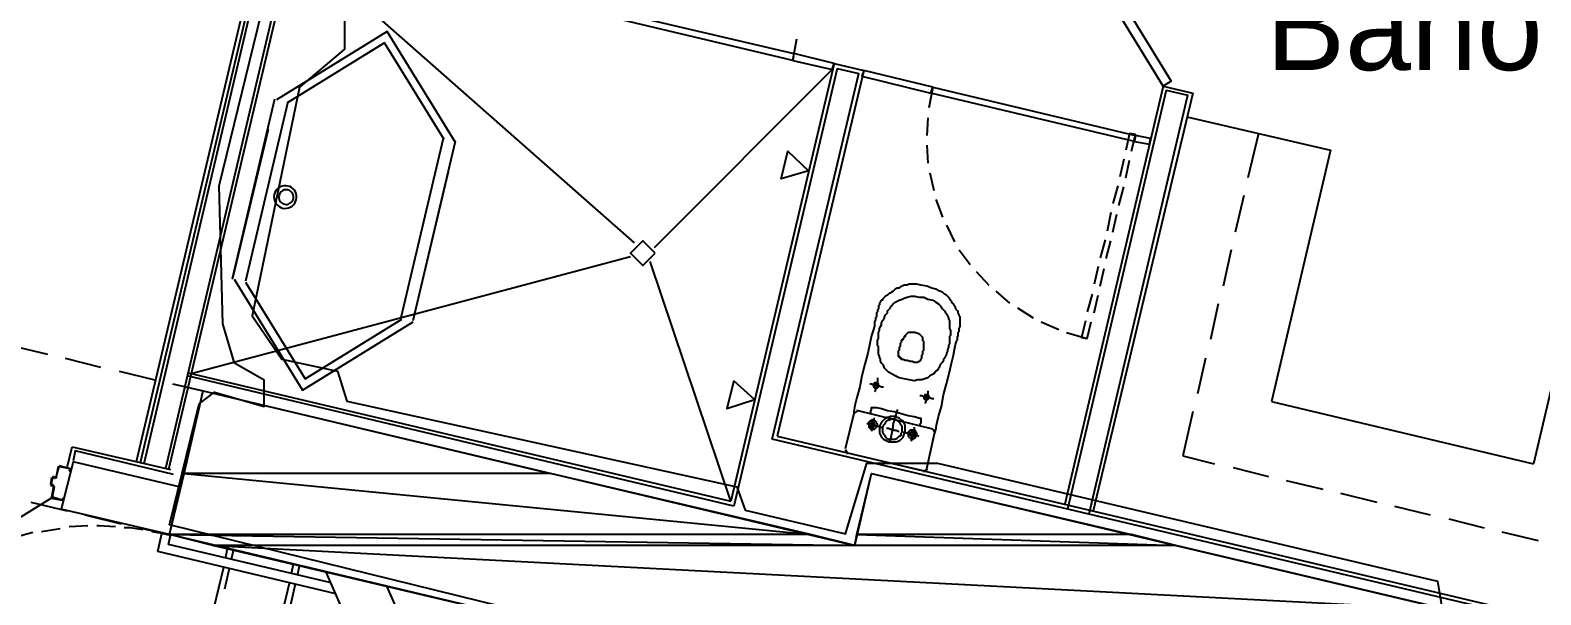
# Model space of a CAD drawing. Header units: feet. Extents: x -84 to 198, y -22 to 181.
# Drawn here: x 95.39 to 115.85, y 114.27 to 121.91 of the extents above; entities that cross this region are included whole.
import ezdxf
from ezdxf.enums import TextEntityAlignment as Align

# ---------------------------------------------------------------- set-up
doc = ezdxf.new("R2010")
doc.units = ezdxf.units.FT
for name, color, linetype in [('A-AREA-COMUN', 252, 'CONTINUOUS'), ('A-AREA-UNIDAD', 30, 'CONTINUOUS'), ('A-LINEA', 7, 'CONTINUOUS'), ('A-LINEA-FINA', 9, 'CONTINUOUS'), ('A-MURO-CONCRETO', 8, 'CONTINUOUS'), ('A-NOMBRE-ESPACIO', 2, 'CONTINUOUS')]:
    doc.layers.add(name, color=color, linetype=linetype)

msp = doc.modelspace()

# ---------------------------------------------------------------- linework, layer by layer
at = {"layer": 'A-AREA-COMUN'}
msp.add_lwpolyline([(95.328, 100.7644), (96.24, 104.6044), (96.8, 104.6044), (96.608, 104.9244), (97.12, 106.5244), (106.912, 104.2133), (107.12, 104.2844), (108.992, 112.3378), (97.28, 115.2178), (97.68, 116.8533), (97.888, 117.0133), (98.56, 116.8178), (98.56, 117.1733), (98.16, 117.4044), (98, 117.9378), (97.952, 119.8044), (99.04, 124.2489)], dxfattribs=at)
at = {"layer": 'A-AREA-UNIDAD'}
msp.add_lwpolyline([(99.648, 122.6133), (99.648, 121.6533), (99.04, 121.1378), (98.4, 118.0444), (98.8, 117.4578), (99.552, 117.2978), (99.68, 116.8889), (104.96, 115.7333), (105.072, 115.4133), (106.432, 115.0933), (106.72, 116.0533), (107.68, 116.0533), (114.448, 114.4533), (114.608, 113.4933), (121.76, 111.8044), (122, 112.4089), (123.072, 112.4089), (131.392, 110.4178), (132.4, 110.3644), (132.448, 109.9733), (135.808, 109.2089)], dxfattribs=at)
at = {"layer": 'A-LINEA'}
for p, q in [((99.4933, 125.6044), (97.2267, 115.9778)), ((99.56, 125.6444), (97.2667, 115.9644)), ((99.1333, 125.3911), (96.9333, 116.0444)), ((99.0133, 125.3111), (96.8267, 116.0711)), ((99.08, 125.3511), (96.88, 116.0578)), ((103.5733, 119.0311), (98.96, 123.0978)), ((105.72, 121.4978), (105.7733, 121.7911)), ((106.2533, 121.3778), (103.84, 118.9644)), ((106.28, 121.4578), (104.88, 115.5378)), ((106.32, 121.3911), (104.92, 115.4711)), ((105.44, 116.3778), (106.6133, 121.3244)), ((106.68, 121.3644), (105.5067, 116.4178)), ((106.2267, 121.4311), (106.2267, 121.4311)), ((106.28, 121.4578), (106.68, 121.3644)), ((106.32, 121.3911), (106.6133, 121.3244)), ((106.7067, 121.3111), (106.7067, 121.3111)), ((107.6133, 121.1378), (107.56, 120.8578)), ((110.7333, 121.1511), (109.4, 115.4978)), ((110.7733, 121.0978), (109.44, 115.4311)), ((110.7333, 121.1511), (111.1333, 121.0578)), ((110.7733, 121.0978), (111.0667, 121.0311)), ((98.88, 120.9378), (98.3067, 118.5111)), ((109.7333, 115.3644), (111.0667, 121.0311)), ((111.1333, 121.0578), (109.7867, 115.4044)), ((107.5467, 120.7244), (107.5333, 120.4844)), ((111.0533, 120.7378), (113, 120.2844)), ((112.0267, 120.5111), (111.88, 119.9111)), ((100.9867, 120.4444), (100.4133, 118.0178)), ((101.1467, 120.4044), (100.5733, 117.9778)), ((107.5333, 120.3511), (107.5467, 120.1111)), ((110.32, 120.4578), (110.32, 120.4578)), ((110.4, 120.4444), (110.4, 120.4444)), ((110.4, 120.4444), (110.4, 120.4444)), ((113, 120.2844), (112.2, 116.8844)), ((110.2, 120.1644), (110.1467, 119.9244)), ((110.2267, 119.9111), (110.28, 120.1511)), ((101.0533, 119.9911), (100.5733, 117.9778)), ((107.5733, 119.9778), (107.6267, 119.7378)), ((98.6975, 119.6866), (98.6936, 119.6602)), ((98.6936, 119.6602), (98.6944, 119.6334)), ((98.7059, 119.712), (98.6975, 119.6866)), ((98.7186, 119.7355), (98.7059, 119.712)), ((98.7352, 119.7564), (98.7186, 119.7355)), ((98.7552, 119.7742), (98.7352, 119.7564)), ((98.778, 119.7882), (98.7552, 119.7742)), ((98.7627, 119.6743), (98.7602, 119.657)), ((98.7602, 119.657), (98.7607, 119.6396)), ((98.7682, 119.6908), (98.7627, 119.6743)), ((98.7765, 119.7061), (98.7682, 119.6908)), ((98.7873, 119.7198), (98.7765, 119.7061)), ((98.8028, 119.798), (98.778, 119.7882)), ((98.8004, 119.7314), (98.7873, 119.7198)), ((98.8152, 119.7405), (98.8004, 119.7314)), ((98.829, 119.8034), (98.8028, 119.798)), ((98.8314, 119.7469), (98.8152, 119.7405)), ((98.8557, 119.8042), (98.829, 119.8034)), ((98.8485, 119.7504), (98.8314, 119.7469)), ((98.8659, 119.7509), (98.8485, 119.7504)), ((98.8822, 119.8003), (98.8557, 119.8042)), ((98.8831, 119.7484), (98.8659, 119.7509)), ((98.9075, 119.7919), (98.8822, 119.8003)), ((98.8997, 119.7429), (98.8831, 119.7484)), ((98.915, 119.7346), (98.8997, 119.7429)), ((98.931, 119.7791), (98.9075, 119.7919)), ((98.9287, 119.7238), (98.915, 119.7346)), ((98.9403, 119.7108), (98.9287, 119.7238)), ((98.952, 119.7626), (98.931, 119.7791)), ((98.9494, 119.6959), (98.9403, 119.7108)), ((98.9558, 119.6797), (98.9494, 119.6959)), ((98.9697, 119.7426), (98.952, 119.7626)), ((98.9593, 119.6626), (98.9558, 119.6797)), ((98.9598, 119.6452), (98.9593, 119.6626)), ((98.9837, 119.7198), (98.9697, 119.7426)), ((98.9936, 119.695), (98.9837, 119.7198)), ((98.999, 119.6688), (98.9936, 119.695)), ((98.9997, 119.6421), (98.999, 119.6688)), ((110.12, 119.8044), (110.0533, 119.5644)), ((110.1333, 119.5378), (110.2, 119.7911)), ((111.8267, 119.6711), (111.7067, 119.1778)), ((98.6944, 119.6334), (98.6997, 119.6073)), ((98.6997, 119.6073), (98.7096, 119.5824)), ((98.7096, 119.5824), (98.7236, 119.5597)), ((98.7236, 119.5597), (98.7414, 119.5397)), ((98.7414, 119.5397), (98.7623, 119.5231)), ((98.7607, 119.6396), (98.7642, 119.6225)), ((98.7623, 119.5231), (98.7858, 119.5104)), ((98.7642, 119.6225), (98.7706, 119.6063)), ((98.7706, 119.6063), (98.7797, 119.5915)), ((98.7797, 119.5915), (98.7913, 119.5784)), ((98.7858, 119.5104), (98.8112, 119.5019)), ((98.7913, 119.5784), (98.805, 119.5676)), ((98.805, 119.5676), (98.8203, 119.5593)), ((98.8112, 119.5019), (98.8376, 119.498)), ((98.8203, 119.5593), (98.8369, 119.5538)), ((98.8369, 119.5538), (98.8541, 119.5513)), ((98.8376, 119.498), (98.8643, 119.4988)), ((98.8541, 119.5513), (98.8715, 119.5518)), ((98.8643, 119.4988), (98.8905, 119.5042)), ((98.8715, 119.5518), (98.8886, 119.5553)), ((98.8886, 119.5553), (98.9048, 119.5617)), ((98.8905, 119.5042), (98.9154, 119.514)), ((98.9048, 119.5617), (98.9196, 119.5708)), ((98.9154, 119.514), (98.9381, 119.528)), ((98.9196, 119.5708), (98.9327, 119.5824)), ((98.9327, 119.5824), (98.9435, 119.5961)), ((98.9381, 119.528), (98.9581, 119.5458)), ((98.9435, 119.5961), (98.9518, 119.6114)), ((98.9518, 119.6114), (98.9573, 119.628)), ((98.9573, 119.628), (98.9598, 119.6452)), ((98.9581, 119.5458), (98.9747, 119.5667)), ((98.9747, 119.5667), (98.9874, 119.5903)), ((98.9874, 119.5903), (98.9958, 119.6156)), ((98.9958, 119.6156), (98.9997, 119.6421)), ((107.6533, 119.6178), (107.7467, 119.3778)), ((107.8, 119.2711), (107.9067, 119.0444)), ((110.0267, 119.4444), (109.9733, 119.1911)), ((110.0533, 119.1778), (110.1067, 119.4178)), ((116.5467, 119.4444), (115.7467, 116.0444)), ((109.9467, 119.0711), (109.88, 118.8311)), ((109.96, 118.8178), (110.0267, 119.0578)), ((103.52, 118.8444), (97.5733, 117.2578)), ((107.9733, 118.9378), (108.12, 118.7378)), ((111.6533, 118.9378), (111.5467, 118.4444)), ((104.88, 115.5378), (103.7867, 118.7778)), ((108.2, 118.6444), (108.3733, 118.4578)), ((109.8533, 118.7111), (109.8, 118.4711)), ((109.88, 118.4444), (109.9333, 118.6844)), ((108.4667, 118.3778), (108.6533, 118.2178)), ((109.7733, 118.3378), (109.7067, 118.0978)), ((109.8, 118.0844), (109.8533, 118.3244)), ((108.76, 118.1511), (108.9733, 118.0178)), ((111.48, 118.2044), (111.3733, 117.7244)), ((109.08, 117.9644), (109.32, 117.8578)), ((109.4267, 117.8178), (109.7067, 117.7378)), ((109.7067, 117.7378), (109.76, 117.9644)), ((95.1333, 117.6444), (95.6267, 117.5244)), ((95.8667, 117.4711), (96.3467, 117.3511)), ((111.3067, 117.4711), (111.2, 116.9911)), ((96.6, 117.2978), (97.08, 117.1778)), ((104.92, 115.4711), (97.52, 117.2311)), ((104.92, 115.4711), (97.52, 117.2311)), ((97.5333, 117.2711), (104.88, 115.5378)), ((97.5333, 117.2711), (104.88, 115.5378)), ((97.32, 117.1244), (97.7333, 117.0311)), ((112.2, 116.8844), (115.7467, 116.0444)), ((106.5467, 116.7244), (106.4267, 116.2444)), ((106.6041, 116.7632), (106.5479, 116.7285)), ((107.6133, 116.5111), (106.5867, 116.7644)), ((111.1333, 116.7511), (111, 116.1511)), ((105.5067, 116.4178), (131.5333, 110.2578)), ((107.5333, 115.9778), (107.64, 116.4711)), ((107.6521, 116.4537), (107.6174, 116.5099)), ((95.8933, 115.9911), (95.96, 116.2711)), ((95.96, 116.2711), (97.2933, 115.9644)), ((131.5333, 110.2044), (105.44, 116.3778)), ((106.4279, 116.2352), (106.4626, 116.179)), ((106.4533, 116.1911), (107.48, 115.9511)), ((95.7733, 116.0044), (95.7467, 115.8711)), ((95.7867, 116.0044), (95.7867, 116.0044)), ((95.9733, 116.0711), (95.8133, 115.4311)), ((97.4267, 115.7244), (95.9733, 116.0711)), ((107.4893, 115.939), (107.5454, 115.9737)), ((111, 116.1511), (111.4267, 116.0444)), ((111.68, 115.9911), (112.16, 115.8711)), ((95.68, 115.8578), (95.6667, 115.7644)), ((95.7333, 115.8578), (95.6933, 115.8711)), ((95.6933, 115.8578), (95.6933, 115.8578)), ((95.7333, 115.8711), (95.7333, 115.8711)), ((95.7354, 115.845), (95.7595, 115.8598)), ((112.4, 115.8178), (112.8933, 115.6978)), ((92.0775, 113.3648), (95.6926, 115.5856)), ((95.6667, 115.7511), (95.7067, 115.7511)), ((95.68, 115.7644), (95.68, 115.7644)), ((95.7067, 115.7378), (95.68, 115.5911)), ((95.6933, 115.7378), (95.6933, 115.7378)), ((95.6933, 115.5911), (95.6933, 115.5911)), ((95.7195, 115.7265), (95.7046, 115.7506)), ((113.1333, 115.6444), (113.6267, 115.5244)), ((95.4, 115.5244), (95.8933, 115.4044)), ((97.28, 115.0844), (95.8133, 115.4311)), ((113.8667, 115.4711), (114.3467, 115.3511)), ((95.8, 115.1644), (95.5467, 115.1244)), ((96.1733, 115.2044), (95.92, 115.1911)), ((96.1333, 115.3511), (96.6267, 115.2311)), ((96.8667, 115.1778), (97.28, 115.0844)), ((114.6, 115.2978), (115.08, 115.1778)), ((95.4267, 115.1111), (95.1867, 115.0444)), ((97.1733, 115.0978), (97.04, 115.1244)), ((97.12, 114.8578), (97.1733, 115.0978)), ((97.2933, 115.0711), (97.1733, 115.0978)), ((97.2667, 114.9511), (97.2933, 115.0711)), ((99.4667, 114.4311), (97.2667, 114.9511)), ((115.32, 115.1244), (115.8133, 115.0044)), ((99.5333, 114.2844), (97.12, 114.8578)), ((98.04, 114.7778), (98.0667, 114.8978)), ((98.12, 114.7511), (98.1467, 114.8711)), ((97.24, 111.4044), (98.0133, 114.6444)), ((98.0267, 114.3511), (98.0933, 114.6311)), ((98.9333, 114.5644), (98.96, 114.6844)), ((99.0133, 114.5378), (99.04, 114.6578)), ((101.3467, 110.1778), (99.4, 114.5778)), ((98.1333, 111.1911), (98.9067, 114.4444)), ((98.92, 114.1378), (98.9867, 114.4178)), ((102.1733, 109.9778), (100.2267, 114.3778))]:
    msp.add_line(p, q, dxfattribs=at)
for points in [[(110.7333, 121.1511), (109.2533, 123.5644), (109.36, 123.6311), (110.84, 121.2178), (110.7333, 121.1511)], [(102.9867, 122.2311), (105.7333, 121.5911), (105.72, 121.4978), (102.96, 122.1511), (102.9867, 122.2311)], [(101.1532, 120.3908), (100.227, 121.891), (98.7268, 120.9648)], [(100.9975, 120.4276), (100.1902, 121.7353), (98.8825, 120.928)], [(105.68, 121.5511), (105.68, 121.5511), (105.68, 121.5511)], [(105.72, 121.4978), (106.2533, 121.3778), (106.28, 121.4578), (105.7333, 121.5911), (105.72, 121.4978)], [(105.7733, 121.5378), (105.7733, 121.5378), (105.7733, 121.5378)], [(107.6133, 121.1378), (106.68, 121.3644), (106.6533, 121.2844), (107.5867, 121.0578), (107.6133, 121.1378)], [(107.56, 121.1111), (107.56, 121.1111), (107.56, 121.1111)], [(110.3467, 120.4044), (107.5867, 121.0578), (107.6133, 121.1378), (110.36, 120.4844), (110.3467, 120.4044)], [(107.64, 121.0978), (107.64, 121.0978), (107.64, 121.0978)], [(98.6133, 120.5644), (98.1333, 118.5511), (98.7067, 120.9778)], [(110.3067, 120.2711), (110.36, 120.4978), (110.28, 120.5111), (110.2267, 120.2844)], [(110.56, 120.4444), (110.36, 120.4844), (110.3467, 120.4044), (110.5467, 120.3644), (110.56, 120.4444)], [(103.8533, 118.8911), (103.6867, 119.0578), (103.52, 118.8911), (103.6867, 118.7244), (103.8533, 118.8911)], [(98.1535, 118.5381), (99.0797, 117.0379), (100.5798, 117.9641)], [(98.3092, 118.5013), (99.1165, 117.1936), (100.4241, 118.0009)], [(107.64, 116.4711), (107.6533, 116.4978), (107.6667, 116.5644), (107.6933, 116.6844), (107.7333, 116.8178), (107.76, 116.9778), (107.8, 117.1244), (107.84, 117.2844), (107.8667, 117.4044), (107.8933, 117.5111), (107.9067, 117.5911), (107.92, 117.6578), (107.9333, 117.6978), (107.9467, 117.7244), (107.9467, 117.7511), (107.9467, 117.7644), (107.96, 117.7778), (107.96, 117.7911), (107.96, 117.8044), (107.96, 117.8178), (107.9733, 117.8311), (107.9733, 117.8444), (107.9733, 117.8578), (107.9733, 117.8711), (107.9867, 117.8978), (107.9867, 117.9111), (107.9867, 117.9244), (107.9867, 117.9378), (107.9867, 117.9511), (107.9867, 117.9644), (107.9867, 117.9778), (107.9867, 117.9911), (107.9867, 118.0178), (107.9867, 118.0311), (107.9733, 118.0444), (107.9733, 118.0578), (107.96, 118.0844), (107.96, 118.0978), (107.9467, 118.1111), (107.9333, 118.1244), (107.92, 118.1511), (107.92, 118.1644), (107.9067, 118.1778), (107.8933, 118.2044), (107.88, 118.2178), (107.8667, 118.2444), (107.8533, 118.2578), (107.84, 118.2844), (107.8267, 118.2978), (107.8, 118.3244), (107.7733, 118.3378), (107.7467, 118.3644), (107.7067, 118.3778), (107.6533, 118.4044), (107.6, 118.4178), (107.5333, 118.4444), (107.4533, 118.4578), (107.4, 118.4711), (107.3467, 118.4711), (107.2933, 118.4711), (107.2667, 118.4578), (107.2267, 118.4578), (107.2, 118.4444), (107.1733, 118.4311), (107.16, 118.4178), (107.1333, 118.4178), (107.1067, 118.4044), (107.0933, 118.3911), (107.08, 118.3778), (107.0533, 118.3644), (107.04, 118.3511), (107.0267, 118.3511), (107.0133, 118.3378), (107, 118.3244), (106.9733, 118.3111), (106.96, 118.2978), (106.9467, 118.2844), (106.9333, 118.2711), (106.9333, 118.2578), (106.92, 118.2578), (106.9067, 118.2444), (106.9067, 118.2311), (106.8933, 118.2178), (106.8933, 118.1911), (106.88, 118.1778), (106.88, 118.1644), (106.88, 118.1511), (106.88, 118.1378), (106.8667, 118.1244), (106.8667, 118.1111), (106.8667, 118.0978), (106.8533, 118.0844), (106.8533, 118.0711), (106.8533, 118.0578), (106.8533, 118.0444), (106.8533, 118.0311), (106.84, 118.0178), (106.84, 118.0044), (106.84, 117.9911), (106.8267, 117.9644), (106.8267, 117.9111), (106.8133, 117.8578), (106.7867, 117.7778), (106.76, 117.6711), (106.7333, 117.5378), (106.6933, 117.3911), (106.6533, 117.2311), (106.6267, 117.0844), (106.5867, 116.9378), (106.56, 116.8311), (106.5467, 116.7511), (106.5467, 116.7244)], [(107.2267, 117.1911), (107.16, 117.2044), (107.1067, 117.2311), (107.0533, 117.2578), (107.0133, 117.2844), (106.9867, 117.3111), (106.96, 117.3378), (106.9467, 117.3778), (106.92, 117.4044), (106.9067, 117.4311), (106.9067, 117.4578), (106.8933, 117.4844), (106.8933, 117.4978), (106.88, 117.5244), (106.88, 117.5511), (106.88, 117.5644), (106.88, 117.5911), (106.88, 117.6044), (106.88, 117.6311), (106.8667, 117.6444), (106.8667, 117.6711), (106.8667, 117.6978), (106.8667, 117.7111), (106.88, 117.7378), (106.88, 117.7644), (106.88, 117.7911), (106.88, 117.8178), (106.8933, 117.8444), (106.8933, 117.8711), (106.9067, 117.8978), (106.92, 117.9244), (106.92, 117.9511), (106.9333, 117.9778), (106.9467, 117.9911), (106.96, 118.0178), (106.96, 118.0311), (106.9733, 118.0578), (106.9867, 118.0711), (107, 118.0844), (107, 118.1111), (107.0133, 118.1244), (107.0267, 118.1378), (107.04, 118.1511), (107.04, 118.1644), (107.0533, 118.1778), (107.08, 118.2044), (107.0933, 118.2178), (107.1067, 118.2311), (107.1333, 118.2444), (107.16, 118.2578), (107.2, 118.2711), (107.2267, 118.2844), (107.2667, 118.2978), (107.32, 118.3111), (107.3733, 118.3111), (107.4267, 118.2978), (107.4933, 118.2978), (107.5467, 118.2711), (107.6133, 118.2578), (107.6533, 118.2311), (107.6933, 118.2044), (107.72, 118.1778), (107.7467, 118.1378), (107.7733, 118.1111), (107.7867, 118.0844), (107.8, 118.0711), (107.8133, 118.0444), (107.8267, 118.0178), (107.8267, 118.0044), (107.84, 117.9778), (107.84, 117.9644), (107.84, 117.9511), (107.84, 117.9244), (107.84, 117.9111), (107.84, 117.8844), (107.84, 117.8711), (107.8533, 117.8444), (107.8533, 117.8311), (107.8533, 117.8044), (107.8533, 117.7778), (107.84, 117.7644), (107.84, 117.7378), (107.84, 117.7111), (107.84, 117.6711), (107.8267, 117.6444), (107.8267, 117.6178), (107.8133, 117.5911), (107.8133, 117.5644), (107.8, 117.5378), (107.8, 117.5244), (107.7867, 117.4978), (107.7733, 117.4711), (107.76, 117.4578), (107.76, 117.4444), (107.7467, 117.4178), (107.7333, 117.4044), (107.72, 117.3911), (107.7067, 117.3644), (107.7067, 117.3511), (107.6933, 117.3378), (107.68, 117.3111), (107.6533, 117.2978), (107.64, 117.2844), (107.6267, 117.2578), (107.6, 117.2444), (107.5733, 117.2311), (107.5467, 117.2044), (107.5067, 117.1911), (107.4667, 117.1778), (107.4133, 117.1778), (107.36, 117.1644), (107.2933, 117.1778), (107.2267, 117.1911)], [(107.3867, 117.4178), (107.4, 117.4178), (107.4133, 117.4178), (107.4267, 117.4311), (107.44, 117.4311), (107.4533, 117.4444), (107.4533, 117.4578), (107.4667, 117.4711), (107.4667, 117.4844), (107.4667, 117.4978), (107.4667, 117.5111), (107.48, 117.5244), (107.48, 117.5378), (107.48, 117.5511), (107.48, 117.5644), (107.4933, 117.5778), (107.4933, 117.5911), (107.4933, 117.6044), (107.4933, 117.6178), (107.4933, 117.6311), (107.4933, 117.6444), (107.4933, 117.6578), (107.4933, 117.6711), (107.4933, 117.6844), (107.4933, 117.6978), (107.48, 117.7111), (107.48, 117.7244), (107.48, 117.7378), (107.48, 117.7511), (107.4667, 117.7644), (107.4533, 117.7778), (107.44, 117.7911), (107.4133, 117.8044), (107.3733, 117.8178), (107.3467, 117.8178), (107.32, 117.8178), (107.2933, 117.8178), (107.28, 117.8178), (107.2667, 117.8044), (107.2533, 117.7911), (107.24, 117.7778), (107.24, 117.7644), (107.2267, 117.7644), (107.2267, 117.7511), (107.2133, 117.7378), (107.2133, 117.7244), (107.2, 117.7244), (107.2, 117.7111), (107.1867, 117.7111), (107.1867, 117.6978), (107.1867, 117.6844), (107.1733, 117.6711), (107.1733, 117.6578), (107.1733, 117.6444), (107.1733, 117.6311), (107.16, 117.6178), (107.16, 117.6044), (107.16, 117.5911), (107.16, 117.5778), (107.1467, 117.5644), (107.1467, 117.5511), (107.1467, 117.5378), (107.1467, 117.5244), (107.1467, 117.5111), (107.1467, 117.4978), (107.16, 117.4978), (107.16, 117.4844), (107.1733, 117.4844), (107.1733, 117.4711), (107.1867, 117.4711), (107.1867, 117.4578), (107.2, 117.4578), (107.2133, 117.4578), (107.24, 117.4444), (107.2667, 117.4444), (107.3067, 117.4311), (107.3333, 117.4311), (107.36, 117.4178), (107.3867, 117.4178)], [(109.68, 117.9778), (109.6267, 117.7511), (109.7067, 117.7378)], [(106.8667, 117.2044), (106.8667, 117.1911), (106.8667, 117.1778), (106.8667, 117.1511), (106.8533, 117.1244), (106.8533, 117.0978), (106.84, 117.0578), (106.84, 117.0444), (106.8267, 117.0178)], [(97.7333, 117.0311), (106.56, 114.9378), (106.7867, 115.9111), (114.5733, 114.0711), (113.88, 111.1511), (111.9333, 111.6178), (109.56, 101.5511), (96.56, 104.6311), (97.0133, 106.5778), (107.0933, 104.1911), (109.0133, 112.2978), (97.28, 115.0844), (97.7333, 117.0311)], [(106.76, 117.1244), (106.7733, 117.1244), (106.7867, 117.1244), (106.8133, 117.1111), (106.84, 117.1111), (106.8667, 117.0978), (106.8933, 117.0978), (106.92, 117.0844), (106.9333, 117.0844), (106.9467, 117.0844)], [(106.8533, 117.1378), (106.84, 117.1378), (106.8267, 117.1378), (106.8267, 117.1244), (106.8133, 117.1244), (106.8133, 117.1111), (106.8133, 117.0978), (106.8133, 117.0844), (106.8267, 117.0844), (106.8267, 117.0711), (106.84, 117.0711), (106.8533, 117.0711), (106.8667, 117.0711), (106.88, 117.0844), (106.88, 117.0978), (106.88, 117.1111), (106.88, 117.1244), (106.8667, 117.1378), (106.8533, 117.1378)], [(107.5467, 117.0311), (107.5467, 117.0178), (107.5467, 116.9911), (107.5333, 116.9644), (107.5333, 116.9378), (107.52, 116.8978), (107.52, 116.8844), (107.5067, 116.8578)], [(106.7733, 116.7111), (106.7733, 116.7244), (106.7733, 116.7511), (106.7733, 116.7644), (106.7867, 116.7778), (106.7867, 116.7911), (106.7867, 116.8044), (106.8, 116.8044), (106.8133, 116.8044), (106.8267, 116.8044), (106.8533, 116.8044), (106.92, 116.7911), (107, 116.7644), (107.0933, 116.7511), (107.1867, 116.7244), (107.28, 116.6978), (107.36, 116.6844), (107.4133, 116.6711), (107.44, 116.6578), (107.4533, 116.6578), (107.4533, 116.6444), (107.4533, 116.6311), (107.4533, 116.6178), (107.4533, 116.6044), (107.4533, 116.5911), (107.44, 116.5778), (107.44, 116.5644)], [(107.44, 116.9644), (107.4533, 116.9644), (107.4667, 116.9644), (107.4933, 116.9511), (107.52, 116.9511), (107.5467, 116.9378), (107.5733, 116.9378), (107.6, 116.9244), (107.6133, 116.9244), (107.6267, 116.9244)], [(107.5333, 116.9778), (107.52, 116.9778), (107.5067, 116.9778), (107.5067, 116.9644), (107.4933, 116.9511), (107.4933, 116.9378), (107.4933, 116.9244), (107.5067, 116.9244), (107.5067, 116.9111), (107.52, 116.9111), (107.5333, 116.9111), (107.5467, 116.9111), (107.56, 116.9244), (107.56, 116.9378), (107.56, 116.9511), (107.56, 116.9644), (107.5467, 116.9778), (107.5333, 116.9778)], [(106.72, 116.5911), (106.7467, 116.5778), (106.7733, 116.5778), (106.8133, 116.5644), (106.84, 116.5644), (106.88, 116.5511), (106.9067, 116.5378), (106.9333, 116.5378)], [(106.8133, 116.6311), (106.8, 116.6311), (106.7867, 116.6311), (106.7733, 116.6178), (106.76, 116.6178), (106.7467, 116.6044), (106.7467, 116.5911), (106.7467, 116.5778), (106.7467, 116.5644), (106.7467, 116.5511), (106.7467, 116.5378), (106.76, 116.5378), (106.76, 116.5244), (106.7733, 116.5244), (106.7733, 116.5111), (106.7867, 116.5111), (106.8, 116.5111), (106.8133, 116.5111), (106.8267, 116.5111), (106.84, 116.5244), (106.8533, 116.5378), (106.8533, 116.5511), (106.8667, 116.5511), (106.8667, 116.5644), (106.8667, 116.5778), (106.8533, 116.5911), (106.8533, 116.6044), (106.84, 116.6178), (106.8267, 116.6311), (106.8133, 116.6311)], [(106.8133, 116.6044), (106.8, 116.6044), (106.7867, 116.6044), (106.7867, 116.5911), (106.7733, 116.5911), (106.7733, 116.5778), (106.7733, 116.5644), (106.7733, 116.5511), (106.7867, 116.5511), (106.7867, 116.5378), (106.8, 116.5378), (106.8133, 116.5378), (106.8267, 116.5511), (106.8267, 116.5644), (106.8267, 116.5778), (106.8267, 116.5911), (106.8133, 116.5911), (106.8133, 116.6044)], [(106.8267, 116.6578), (106.8133, 116.6444), (106.8133, 116.6178), (106.8, 116.5911), (106.8, 116.5644), (106.7867, 116.5244), (106.7867, 116.5111), (106.7867, 116.4844)], [(107.1067, 116.6844), (107.08, 116.6844), (107.04, 116.6844), (107.0133, 116.6711), (106.9867, 116.6711), (106.96, 116.6444), (106.9467, 116.6311), (106.92, 116.6044), (106.9067, 116.5778), (106.8933, 116.5511), (106.8933, 116.5111), (106.8933, 116.4844), (106.8933, 116.4578), (106.9067, 116.4311), (106.92, 116.4044), (106.9467, 116.3778), (106.9733, 116.3644), (107, 116.3511), (107.0267, 116.3378), (107.0533, 116.3378), (107.0933, 116.3378), (107.12, 116.3378), (107.1467, 116.3511), (107.1733, 116.3644), (107.2, 116.3911), (107.2133, 116.4044), (107.2267, 116.4444), (107.24, 116.4711), (107.24, 116.4978), (107.24, 116.5244), (107.24, 116.5644), (107.2267, 116.5911), (107.2133, 116.6178), (107.1867, 116.6311), (107.16, 116.6578), (107.1333, 116.6711), (107.1067, 116.6844)], [(107.0933, 116.6444), (107.08, 116.6444), (107.0533, 116.6444), (107.0267, 116.6311), (107.0133, 116.6311), (106.9867, 116.6178), (106.9733, 116.6044), (106.96, 116.5778), (106.9467, 116.5644), (106.9333, 116.5378), (106.9333, 116.5111), (106.9333, 116.4844), (106.9333, 116.4711), (106.9467, 116.4444), (106.96, 116.4311), (106.9733, 116.4044), (106.9867, 116.3911), (107.0133, 116.3778), (107.04, 116.3778), (107.0667, 116.3778), (107.08, 116.3778), (107.1067, 116.3778), (107.1333, 116.3911), (107.1467, 116.4044), (107.16, 116.4178), (107.1867, 116.4311), (107.1867, 116.4578), (107.2, 116.4711), (107.2, 116.4978), (107.2, 116.5244), (107.2, 116.5511), (107.1867, 116.5644), (107.1733, 116.5911), (107.16, 116.6044), (107.1467, 116.6178), (107.12, 116.6311), (107.0933, 116.6444)], [(107.1333, 116.7778), (107.1333, 116.7644), (107.12, 116.7244), (107.1067, 116.6578), (107.08, 116.5911), (107.0667, 116.5111), (107.0533, 116.4444), (107.04, 116.3778), (107.0267, 116.3378), (107.0267, 116.3244)], [(106.9867, 116.5244), (107, 116.5244), (107.0133, 116.5244), (107.04, 116.5111), (107.0667, 116.5111), (107.0933, 116.4978), (107.12, 116.4978), (107.1467, 116.4844), (107.16, 116.4844)], [(107.2133, 116.4711), (107.24, 116.4711), (107.2667, 116.4578), (107.3067, 116.4444), (107.3333, 116.4444), (107.3733, 116.4311), (107.4, 116.4311), (107.4267, 116.4178)], [(107.3467, 116.4978), (107.3333, 116.4978), (107.32, 116.4978), (107.3067, 116.4978), (107.2933, 116.4844), (107.2933, 116.4711), (107.28, 116.4711), (107.28, 116.4578), (107.28, 116.4444), (107.28, 116.4311), (107.28, 116.4178), (107.2933, 116.4044), (107.3067, 116.3911), (107.32, 116.3911), (107.3333, 116.3778), (107.3467, 116.3778), (107.36, 116.3911), (107.3733, 116.3911), (107.3867, 116.4044), (107.3867, 116.4178), (107.4, 116.4311), (107.4, 116.4444), (107.4, 116.4578), (107.3867, 116.4711), (107.3867, 116.4844), (107.3733, 116.4844), (107.3733, 116.4978), (107.36, 116.4978), (107.3467, 116.4978)], [(107.3467, 116.4711), (107.3333, 116.4711), (107.32, 116.4711), (107.3067, 116.4578), (107.3067, 116.4444), (107.3067, 116.4311), (107.32, 116.4178), (107.3333, 116.4178), (107.3467, 116.4178), (107.36, 116.4178), (107.36, 116.4311), (107.3733, 116.4311), (107.3733, 116.4444), (107.3733, 116.4578), (107.36, 116.4578), (107.36, 116.4711), (107.3467, 116.4711)], [(107.36, 116.5378), (107.36, 116.5244), (107.36, 116.5111), (107.3467, 116.4844), (107.3467, 116.4578), (107.3333, 116.4311), (107.3333, 116.4044), (107.32, 116.3778), (107.32, 116.3644), (107.32, 116.3511)], [(97.3333, 115.8978), (96, 116.2178), (95.9733, 116.0844)], [(95.7467, 115.8578), (95.7867, 116.0044), (95.9333, 115.9778), (95.92, 115.9511), (95.9333, 115.9378), (95.9333, 115.9644)], [(95.7867, 116.0178), (95.9333, 115.9778), (95.9333, 115.9778)], [(95.7067, 115.7511), (95.68, 115.7644), (95.6933, 115.8578), (95.72, 115.8444)], [(95.68, 115.5778), (95.8267, 115.5511), (95.8267, 115.5511)], [(95.84, 115.5511), (95.84, 115.5778), (95.8267, 115.5511), (95.6933, 115.5911), (95.72, 115.7378)], [(96.5467, 115.1911), (96.32, 115.2044), (96.2933, 115.2044)], [(96.92, 115.1511), (96.7467, 115.1778), (96.6667, 115.1778)]]:
    msp.add_lwpolyline(points, dxfattribs=at)
at = {"layer": 'A-LINEA-FINA'}
for points in [[(105.56, 119.8978), (105.6533, 120.2711), (105.9333, 120.0044), (105.56, 119.8978), (105.56, 119.8978)], [(104.92, 117.1644), (104.8267, 116.7911), (105.2, 116.9111), (104.92, 117.1644), (104.92, 117.1644)]]:
    msp.add_lwpolyline(points, dxfattribs=at)
at = {"layer": 'A-MURO-CONCRETO'}
for points in [[(97.7333, 117.0311), (102.44, 115.9111), (97.48, 115.9111), (97.7333, 117.0311), (97.7333, 117.0311)], [(97.48, 115.9111), (105.96, 115.0844), (97.28, 115.0844), (97.48, 115.9111), (97.48, 115.9111)], [(102.44, 115.9111), (97.48, 115.9111), (105.96, 115.0844), (102.44, 115.9111)], [(106.7867, 115.9111), (110.3067, 115.0844), (106.5867, 115.0844), (106.7867, 115.9111), (106.7867, 115.9111)], [(105.96, 115.0844), (97.28, 115.0844), (106.56, 114.9378), (105.96, 115.0844)], [(97.28, 115.0844), (106.56, 114.9378), (97.8667, 114.9378), (97.28, 115.0844), (97.28, 115.0844)], [(106.5867, 115.0844), (110.9067, 114.9378), (106.56, 114.9378), (106.5867, 115.0844), (106.5867, 115.0844)], [(110.3067, 115.0844), (106.5867, 115.0844), (110.9067, 114.9378), (110.3067, 115.0844)], [(110.9067, 114.9378), (97.8667, 114.9378), (114.5733, 114.0711), (110.9067, 114.9378)], [(97.8667, 114.9378), (114.5733, 114.0711), (101.5333, 114.0711), (97.8667, 114.9378), (97.8667, 114.9378)]]:
    msp.add_lwpolyline(points, dxfattribs=at)

# ---------------------------------------------------------------- texts
at = {"layer": 'A-NOMBRE-ESPACIO'}
msp.add_text('Baño', height=1.2, dxfattribs=at).set_placement((114, 121.3689), align=Align.CENTER)

doc.saveas('drawing.dxf')
